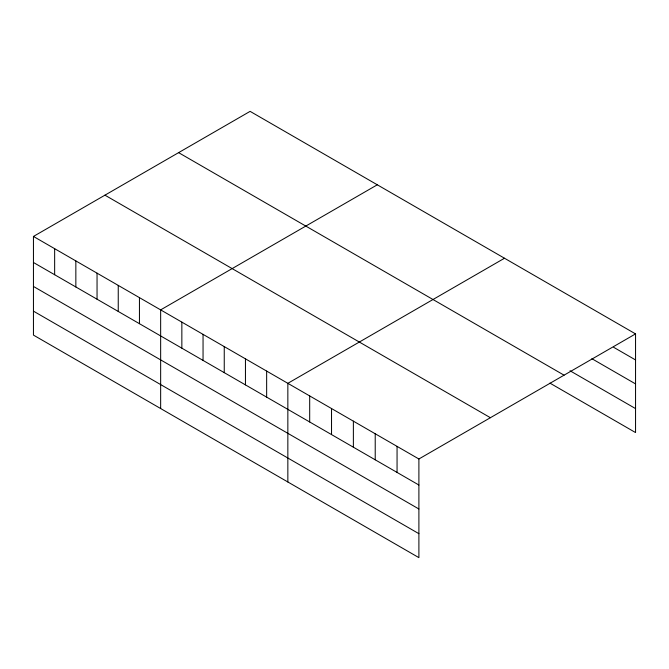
<?xml version="1.0" encoding="UTF-8"?>
<svg xmlns="http://www.w3.org/2000/svg" width="669" height="669" viewBox="0 0 669 669"><rect width="100%" height="100%" fill="white"/><g stroke="black" fill="none" stroke-linecap="round" stroke-linejoin="round"><path stroke-width="1" d="M418.894 508.992L418.894 458.984L33.45 236.441L33.45 335.102L418.894 557.637L418.894 508.992L33.45 286.449M549.926 383.12L635.55 432.559L635.55 333.898L250.106 111.363L33.45 236.441M377.299 184.795L160.652 309.881L160.652 408.542M504.501 258.234L287.846 383.32L287.846 481.973M418.894 458.984L635.55 333.898M613.707 347.336L635.55 359.947M591.864 358.684L635.55 383.906M570.021 370.76L635.55 408.592M178.606 152.641L564.059 375.175M104.941 195.164L490.394 417.707M33.45 262.491L418.894 485.025M33.45 311.144L418.894 533.678M397.06 446.374L397.06 472.414M375.217 433.763L375.217 459.804M353.374 421.152L353.374 447.193M331.531 408.542L331.531 434.582M309.688 395.931L309.688 421.972M266.647 371.078L266.647 397.127M245.448 358.835L245.448 384.884M224.249 346.601L224.249 372.65M203.05 334.358L203.05 360.407M181.851 322.124L181.851 348.164M139.445 297.638L139.445 323.687M118.246 285.404L118.246 311.453M97.047 273.161L97.047 299.21M75.848 260.918L75.848 286.968M54.649 248.684L54.649 274.733"/></g></svg>
